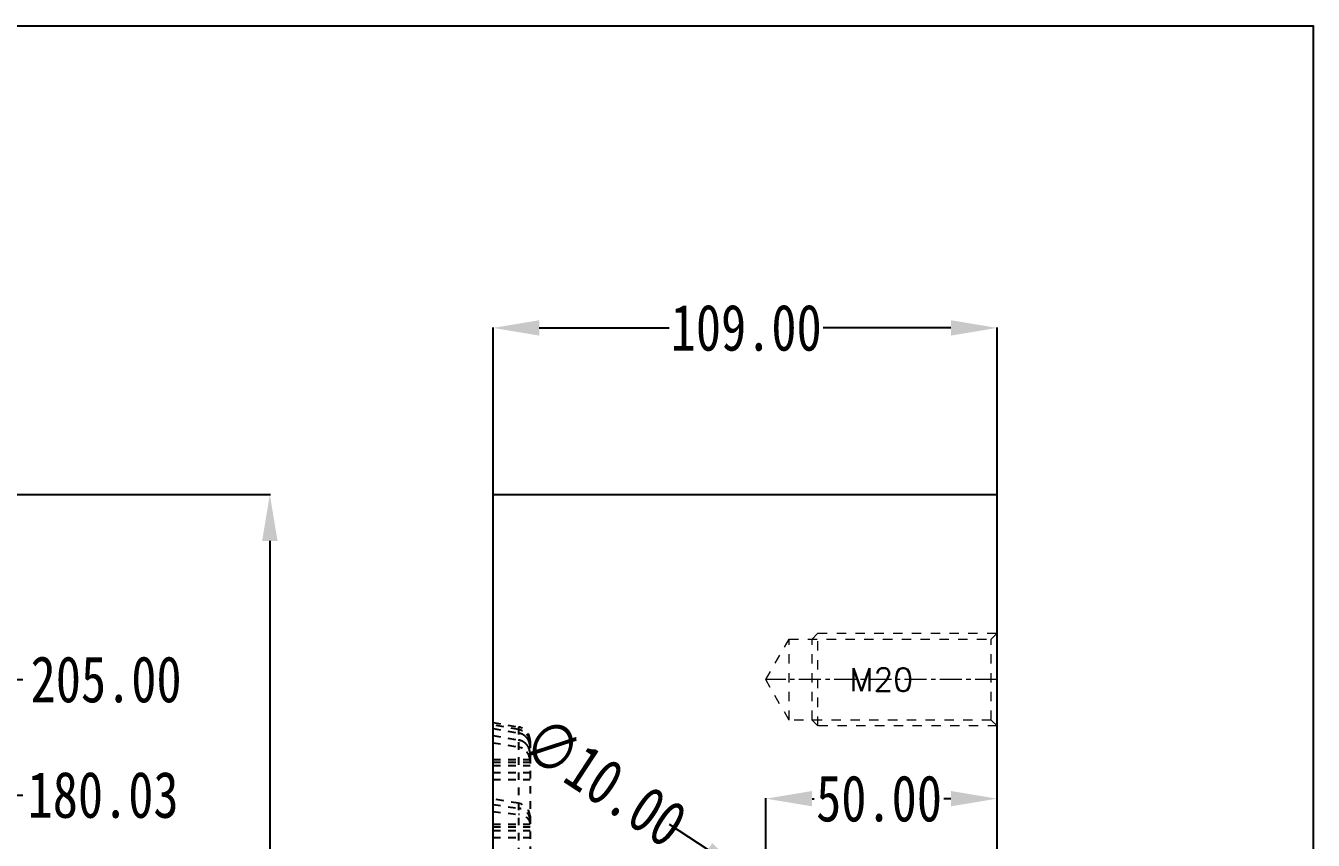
# Model space of a CAD drawing. Header units: millimetres. Extents: x 309 to 11345, y -1340 to 1318.
# Drawn here: x 1336.2 to 1614.7, y -293.2 to -117.1 of the extents above; entities that cross this region are included whole.
import ezdxf
from ezdxf.enums import TextEntityAlignment as Align

# ---------------------------------------------------------------- set-up
doc = ezdxf.new("R2010")
doc.units = ezdxf.units.MM
doc.header["$LTSCALE"] = 16.335
doc.header["$PDMODE"] = 3
doc.header["$PDSIZE"] = 0.3125
doc.linetypes.add('CENTER', pattern=[0.6, 0.375, -0.075, 0.075, -0.075])
doc.linetypes.add('HIDDEN', pattern=[0.2, 0.1, -0.1])
doc.layers.get('0').update_dxf_attribs({"linetype": 'CONTINUOUS'})
doc.layers.get('Defpoints').update_dxf_attribs({"linetype": 'CONTINUOUS'})
doc.layers.add('DEFAULT_2', color=8, linetype='HIDDEN')
doc.layers.add('screw', color=33, linetype='CONTINUOUS', lineweight=13)
doc.styles.get("Standard").update_dxf_attribs({"font": 'txt', "width": 0.8})
doc.styles.add('TXT', font='txt.shx', dxfattribs={"bigfont": 'gbcbig.shx'})
doc.dimstyles.get("Standard").update_dxf_attribs({"dimtxt": 0.15625, "dimasz": 0.1875, "dimexe": 0.125, "dimexo": 0.0625, "dimtad": 0, "dimtih": 1, "dimtoh": 1, "dimdsep": 46, "dimtxsty": 'Standard', "dimcen": 0.09, "dimadec": 0, "dimazin": 0, "dimtp": 0.01, "dimtm": 0.01, "dimtfac": 1, "dimtofl": 0, "dimtmove": 0, "dimatfit": 3, "dimfxl": 0, "dimtolj": 1, "dimarcsym": 0})
doc.dimstyles.new('STANDARD$0', dxfattribs={"dimscale": 2, "dimtxt": 3, "dimasz": 3, "dimexe": 1.25, "dimexo": 0.625, "dimgap": 0.5, "dimtad": 0, "dimdsep": 46, "dimlunit": 6, "dimtxsty": 'Standard', "dimblk": 'CLOSEDBLANK', "dimcen": 0, "dimclrt": 2, "dimazin": 2, "dimtfac": 2, "dimtmove": 1, "dimatfit": 3, "dimfxl": 0, "dimtolj": 1, "dimtzin": 0, "dimarcsym": 0})

# ---------------------------------------------------------------- blocks, each defined once
blk = doc.blocks.new('*D99')
at = {"color": 4, "lineweight": -2}
for p, q in [((1437.3, -218.4), (1437.3, -182.3)), ((1447.3, -182.42), (1475.37, -182.42)), ((1536.3, -182.42), (1508.71, -182.42)), ((1546.3, -218.4), (1546.3, -182.3))]:
    blk.add_line(p, q, dxfattribs=at)
at = {"color": 4}
for points in [[(1447.3, -180.76), (1447.3, -184.09), (1437.3, -182.42)], [(1536.3, -180.76), (1536.3, -184.09), (1546.3, -182.42)]]:
    blk.add_solid(points, dxfattribs=at)
at = {"layer": 'Defpoints', "color": 0}
for p in [(1437.3, -182.42), (1437.3, -218.46), (1546.3, -218.46)]:
    blk.add_point(p, dxfattribs=at)
at = {"color": 6, "insert": (1492.04, -182.42), "char_height": 10, "attachment_point": 5}
blk.add_mtext('\\A1;109.00', dxfattribs=at)
blk = doc.blocks.new('*D100')
at = {"color": 4, "lineweight": -2}
for p, q in [((1496.3, -303.4), (1496.3, -284.08)), ((1506.3, -284.21), (1506.77, -284.21)), ((1536.3, -284.21), (1534.77, -284.21)), ((1546.3, -293.82), (1546.3, -284.08))]:
    blk.add_line(p, q, dxfattribs=at)
at = {"color": 4}
for points in [[(1506.3, -282.54), (1506.3, -285.87), (1496.3, -284.21)], [(1536.3, -282.54), (1536.3, -285.87), (1546.3, -284.21)]]:
    blk.add_solid(points, dxfattribs=at)
at = {"layer": 'Defpoints', "color": 0}
for p in [(1546.3, -284.21), (1546.3, -293.88), (1496.3, -303.46)]:
    blk.add_point(p, dxfattribs=at)
at = {"color": 6, "insert": (1520.77, -284.21), "char_height": 10, "attachment_point": 5}
blk.add_mtext('\\A1;50.00', dxfattribs=at)
blk = doc.blocks.new('*D112')
at = {"color": 4, "lineweight": -2}
blk.add_line((1050.31, -283.43), (1335.61, -283.43), dxfattribs=at)
at = {"layer": 'Defpoints', "color": 0}
for p in [(1050.25, -283.43), (1335.61, -283.43), (1045.85, -463.46)]:
    blk.add_point(p, dxfattribs=at)
at = {"color": 6, "insert": (1352.95, -283.43), "char_height": 10, "attachment_point": 5}
blk.add_mtext('\\A1;180.03', dxfattribs=at)
blk = doc.blocks.new('*D113')
at = {"color": 4, "lineweight": -2}
blk.add_line((1290.91, -258.46), (1335.61, -258.46), dxfattribs=at)
at = {"layer": 'Defpoints', "color": 0}
for p in [(1290.85, -258.46), (1335.61, -258.46), (1045.85, -463.46)]:
    blk.add_point(p, dxfattribs=at)
at = {"color": 6, "insert": (1353.61, -258.46), "char_height": 10, "attachment_point": 5}
blk.add_mtext('\\A1;205.00', dxfattribs=at)
blk = doc.blocks.new('*D163')
at = {"color": 4, "lineweight": -2}
for p, q in [((1223.08, -218.46), (1389.14, -218.46)), ((1389.02, -228.46), (1389.02, -387.49)), ((1389.02, -698.46), (1389.02, -423.49)), ((1213.18, -708.46), (1389.14, -708.46))]:
    blk.add_line(p, q, dxfattribs=at)
at = {"color": 4}
for points in [[(1387.35, -228.46), (1390.68, -228.46), (1389.02, -218.46)], [(1387.35, -698.46), (1390.68, -698.46), (1389.02, -708.46)]]:
    blk.add_solid(points, dxfattribs=at)
at = {"layer": 'Defpoints', "color": 0}
for p in [(1223.01, -218.46), (1213.12, -708.46), (1389.02, -708.46)]:
    blk.add_point(p, dxfattribs=at)
at = {"color": 6, "insert": (1389.02, -405.49), "char_height": 10, "attachment_point": 5, "rotation": 90}
blk.add_mtext('\\A1;490.00', dxfattribs=at)
blk = doc.blocks.new('*D169')
at = {"color": 4, "lineweight": -2}
blk.add_line((1475.4, -289.74), (1483.76, -295.23), dxfattribs=at)
at = {"color": 4}
blk.add_solid([(1484.68, -293.84), (1482.85, -296.62), (1492.12, -300.72)], dxfattribs=at)
at = {"layer": 'Defpoints', "color": 0}
for p in [(1492.12, -300.72), (1500.48, -306.2)]:
    blk.add_point(p, dxfattribs=at)
at = {"color": 6, "insert": (1461.46, -280.6), "char_height": 10, "attachment_point": 5, "rotation": 326.7313}
blk.add_mtext('\\A1;∅10.00', dxfattribs=at)

msp = doc.modelspace()

# ---------------------------------------------------------------- linework, layer by layer
at = {"color": 7, "linetype": 'Continuous'}
for p, q in [((1437.303, -708.458), (1437.303, -218.458)), ((1437.303, -218.458), (1546.303, -218.458)), ((1546.303, -708.458), (1546.303, -218.458))]:
    msp.add_line(p, q, dxfattribs=at)
msp.add_lwpolyline([(699.341, -117.092), (1614.674, -117.092), (1614.674, -862.045), (699.341, -862.045)], close=True)
at = {"layer": 'DEFAULT_2', "color": 8, "linetype": 'HIDDEN'}
for p, q in [((1437.303, -267.748), (1442.823, -268.722)), ((1442.823, -269.263), (1437.303, -268.29)), ((1437.303, -269.06), (1442.823, -270.032)), ((1442.823, -268.722), (1442.823, -326.082)), ((1437.303, -270.566), (1442.823, -271.538)), ((1437.303, -272.104), (1442.823, -273.075)), ((1445.303, -271.676), (1445.303, -323.123)), ((1437.303, -275.748), (1445.303, -275.748)), ((1437.303, -276.29), (1445.303, -276.29)), ((1437.303, -277.054), (1445.303, -277.054)), ((1437.303, -278.555), (1445.303, -278.555)), ((1437.303, -280.087), (1445.303, -280.087)), ((1442.823, -285.215), (1437.303, -284.242)), ((1437.303, -285.462), (1442.823, -286.287)), ((1437.303, -286.979), (1442.823, -287.619)), ((1437.303, -289.748), (1445.303, -289.748)), ((1437.303, -290.293), (1445.303, -290.293)), ((1437.303, -291.063), (1445.303, -291.063)), ((1437.303, -292.575), (1445.303, -292.575))]:
    msp.add_line(p, q, dxfattribs=at)
for centre, radius, start, end in [((1442.303, -271.676), 3, 0, 80), ((1442.303, -272.219), 2.999, 0.00624, 80.00961), ((1442.304, -272.986), 2.999, 0.01505, 80.02319), ((1442.306, -274.491), 2.997, 0.03238, 80.04984), ((1442.307, -276.026), 2.995, 0.05009, 80.07705), ((1442.303, -288.17), 3, 0, 80)]:
    msp.add_arc(centre, radius, start, end, dxfattribs=at)
for points in [[(1443.803, -270.389), (1443.502, -270.215), (1443.165, -270.093), (1442.823, -270.032)], [(1443.803, -271.894), (1443.502, -271.721), (1443.165, -271.599), (1442.823, -271.538)], [(1444.601, -271.058), (1444.377, -270.792), (1444.103, -270.562), (1443.803, -270.389)], [(1444.601, -272.563), (1444.377, -272.297), (1444.103, -272.068), (1443.803, -271.894)], [(1445.122, -271.193), (1445.003, -270.867), (1444.824, -270.557), (1444.601, -270.291)], [(1445.122, -271.96), (1445.003, -271.633), (1444.824, -271.324), (1444.601, -271.058)], [(1445.122, -273.464), (1445.003, -273.138), (1444.824, -272.829), (1444.601, -272.563)], [(1445.303, -272.219), (1445.303, -271.872), (1445.24, -271.519), (1445.122, -271.193)], [(1445.303, -272.985), (1445.303, -272.638), (1445.24, -272.286), (1445.122, -271.96)], [(1445.122, -274.999), (1445.003, -274.674), (1444.824, -274.364), (1444.601, -274.099)], [(1445.303, -274.489), (1445.303, -274.142), (1445.24, -273.79), (1445.122, -273.464)], [(1445.303, -276.023), (1445.303, -275.677), (1445.24, -275.325), (1445.122, -274.999)]]:
    msp.add_open_spline(points, degree=3, dxfattribs=at)
for points, knots in [([(1445.303, -288.791), (1445.303, -288.495), (1445.173, -287.884), (1444.627, -287.103), (1443.812, -286.535), (1443.161, -286.338), (1442.823, -286.287)], [0, 0, 0, 0, 0.2326604, 0.4750395, 0.7315954, 1, 1, 1, 1]), ([(1445.303, -289.563), (1445.303, -289.33), (1445.158, -288.828), (1444.596, -288.23), (1443.787, -287.803), (1443.157, -287.658), (1442.823, -287.619)], [0, 0, 0, 0, 0.2051158, 0.4369233, 0.7045093, 1, 1, 1, 1]), ([(1445.303, -288.791), (1445.303, -288.569), (1445.255, -288.269), (1445.151, -287.991), (1445.122, -287.921)], [0, 0, 0, 0, 0.746479, 1, 1, 1, 1])]:
    msp.add_open_spline(points, degree=3, knots=knots, dxfattribs=at)
at = {"layer": 'screw', "color": 8, "linetype": 'HIDDEN', "ltscale": 1.243955}
for p, q in [((1496.251, -258.458), (1501.303, -249.708)), ((1501.303, -249.708), (1545.053, -249.708)), ((1501.303, -267.208), (1501.303, -249.708)), ((1545.053, -249.708), (1546.303, -248.458)), ((1545.053, -267.208), (1545.053, -249.708)), ((1501.303, -267.208), (1496.251, -258.458)), ((1545.053, -267.208), (1501.303, -267.208)), ((1546.303, -268.458), (1545.053, -267.208))]:
    msp.add_line(p, q, dxfattribs=at)
at = {"layer": 'screw', "color": 92, "linetype": 'HIDDEN', "ltscale": 1.243955}
for p, q in [((1506.303, -249.708), (1507.553, -248.458)), ((1506.303, -267.208), (1506.303, -249.708)), ((1507.553, -248.458), (1546.303, -248.458)), ((1507.553, -268.458), (1507.553, -248.458)), ((1507.553, -268.458), (1506.303, -267.208)), ((1546.303, -268.458), (1507.553, -268.458))]:
    msp.add_line(p, q, dxfattribs=at)
at = {"layer": 'screw', "color": 1, "linetype": 'CENTER', "ltscale": 0.777472}
msp.add_line((1546.303, -258.458), (1496.251, -258.458), dxfattribs=at)

# ---------------------------------------------------------------- texts
at = {"layer": 'screw', "color": 6, "linetype": 'HIDDEN', "ltscale": 1.243955, "style": 'TXT'}
msp.add_text('M20', height=5, dxfattribs=at).set_placement((1521.277, -258.458), align=Align.MIDDLE)

# ---------------------------------------------------------------- dimensions: what is measured, and where the dimension line sits
for base, p1, p2, picture, middle in [((1437.303, -182.424), (1546.303, -218.458), (1437.303, -218.458), '*D99', (1492.04, -182.424)), ((1546.303, -284.207), (1496.303, -303.458), (1546.303, -293.882), '*D100', (1520.77, -284.207))]:
    dim = msp.add_linear_dim(base=base, p1=p1, p2=p2, dimstyle='STANDARD$0', override={"dimscale": 1, "dimtxt": 10, "dimasz": 10, "dimexe": 0.125, "dimexo": 0.0625, "dimgap": 0, "dimzin": 0, "dimlunit": 2, "dimclrd": 4, "dimclre": 4, "dimclrt": 6, "dimazin": 0, "dimtfac": 1, "dimtofl": 0, "dimtmove": 0})
    dim.commit()
    dim.dimension.update_dxf_attribs({"geometry": picture, "text_midpoint": middle, "dimtype": 160})
dim = msp.add_linear_dim(base=(1389.017, -708.458), p1=(1223.013, -218.458), p2=(1213.122, -708.458), angle=90, dimstyle='STANDARD$0', override={"dimscale": 1, "dimtxt": 10, "dimasz": 10, "dimexe": 0.125, "dimexo": 0.0625, "dimgap": 0, "dimzin": 0, "dimlunit": 2, "dimclrd": 4, "dimclre": 4, "dimclrt": 6, "dimazin": 0, "dimtfac": 1, "dimtofl": 0, "dimtmove": 0})
dim.commit()
dim.dimension.update_dxf_attribs({"geometry": '*D163', "text_midpoint": (1389.017, -405.489), "dimtype": 160})
for feature_location, offset, picture, middle in [((1290.847, -258.458), (44.767, 0), '*D113', (1353.614, -258.458)), ((1050.247, -283.428), (285.367, 0), '*D112', (1352.947, -283.428))]:
    dim = msp.add_ordinate_dim(feature_location=feature_location, offset=offset, dtype=0, origin=(1045.847, -463.458), dimstyle='Standard', override={"dimtxt": 10, "dimasz": 10, "dimgap": 0, "dimtih": 0, "dimtoh": 0, "dimzin": 0, "dimcen": 0, "dimclrd": 4, "dimclre": 4, "dimclrt": 6, "dimadec": 2, "dimtp": 0, "dimtm": 0, "dimtzin": 0})
    dim.commit()
    dim.dimension.update_dxf_attribs({"geometry": picture, "text_midpoint": middle})
dim = msp.add_diameter_dim_2p(p1=(1500.483, -306.201), p2=(1492.122, -300.715), dimstyle='Standard', override={"dimtxt": 10, "dimasz": 10, "dimgap": 0, "dimtih": 0, "dimtoh": 0, "dimzin": 0, "dimcen": 0, "dimclrd": 4, "dimclre": 4, "dimclrt": 6, "dimadec": 2, "dimtp": 0, "dimtm": 0, "dimtzin": 0})
dim.commit()
dim.dimension.update_dxf_attribs({"geometry": '*D169', "text_midpoint": (1461.465, -280.601)})

doc.saveas('drawing.dxf')
